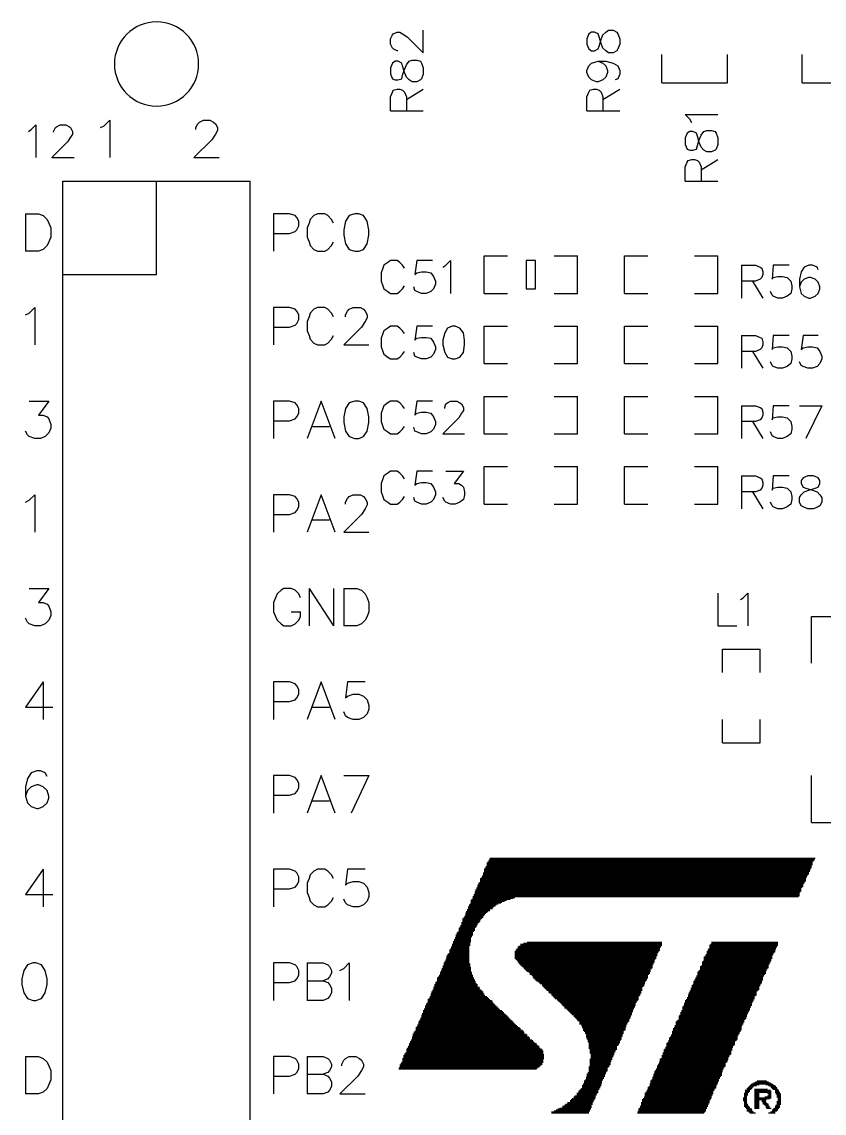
# Model space of a CAD drawing. Extents: x 38.11 to 42.78, y 50.2 to 57.
# Drawn here: x 38.856 to 39.714, y 54.755 to 55.92 of the extents above; entities that cross this region are included whole.
import ezdxf

# ---------------------------------------------------------------- set-up
doc = ezdxf.new("R2010")
doc.units = 0
doc.layers.get('0').update_dxf_attribs({"linetype": 'CONTINUOUS'})
doc.layers.add('gto', color=1, linetype='CONTINUOUS')

# ---------------------------------------------------------------- blocks, each defined once
blk = doc.blocks.new('D92')
blk.add_lwpolyline([(-0.005, -0.015), (0.005, -0.015), (0.005, 0.015), (-0.005, 0.015)], close=True)

msp = doc.modelspace()

# ---------------------------------------------------------------- linework, layer by layer
at = {"layer": 'gto', "color": 1}
msp.add_lwpolyline([(39.045, 55.875), (39.045, 55.875, 1), (38.955, 55.875), (38.955, 55.875), (38.955, 55.875, 1), (39.045, 55.875), (39.045, 55.875)], format="xyb", dxfattribs=at)
for points in [[(39.258, 55.889), (39.257, 55.889), (39.253, 55.891), (39.252, 55.892), (39.25, 55.896), (39.25, 55.902), (39.252, 55.906), (39.253, 55.907), (39.257, 55.909), (39.26, 55.909), (39.263, 55.907), (39.268, 55.904), (39.285, 55.887), (39.285, 55.911)], [(39.46, 55.896), (39.462, 55.891), (39.465, 55.889), (39.468, 55.889), (39.472, 55.891), (39.473, 55.894), (39.475, 55.901), (39.477, 55.906), (39.48, 55.909), (39.483, 55.911), (39.488, 55.911), (39.492, 55.909), (39.493, 55.907), (39.495, 55.902), (39.495, 55.896), (39.493, 55.891), (39.492, 55.889), (39.488, 55.887), (39.483, 55.887), (39.48, 55.889), (39.477, 55.892), (39.475, 55.897), (39.473, 55.904), (39.472, 55.907), (39.468, 55.909), (39.465, 55.909), (39.462, 55.907), (39.46, 55.902), (39.46, 55.896)], [(39.25, 55.864), (39.252, 55.859), (39.255, 55.858), (39.258, 55.858), (39.262, 55.859), (39.263, 55.863), (39.265, 55.869), (39.267, 55.874), (39.27, 55.878), (39.273, 55.879), (39.278, 55.879), (39.282, 55.878), (39.283, 55.876), (39.285, 55.871), (39.285, 55.864), (39.283, 55.859), (39.282, 55.858), (39.278, 55.856), (39.273, 55.856), (39.27, 55.858), (39.267, 55.861), (39.265, 55.866), (39.263, 55.873), (39.262, 55.876), (39.258, 55.878), (39.255, 55.878), (39.252, 55.876), (39.25, 55.871), (39.25, 55.864)], [(39.472, 55.878), (39.477, 55.876), (39.48, 55.873), (39.482, 55.868), (39.482, 55.866), (39.48, 55.861), (39.477, 55.858), (39.472, 55.856), (39.47, 55.856), (39.465, 55.858), (39.462, 55.861), (39.46, 55.866), (39.46, 55.868), (39.462, 55.873), (39.465, 55.876), (39.472, 55.878), (39.48, 55.878), (39.488, 55.876), (39.493, 55.873), (39.495, 55.868), (39.495, 55.864), (39.493, 55.859), (39.49, 55.858)], [(39.54, 55.855), (39.54, 55.885)], [(39.61, 55.855), (39.61, 55.885)], [(39.69, 55.855), (39.69, 55.885)], [(39.54, 55.855), (39.61, 55.855)], [(39.69, 55.855), (39.76, 55.855)], [(39.25, 55.825), (39.25, 55.84), (39.252, 55.845), (39.253, 55.847), (39.257, 55.848), (39.26, 55.848), (39.263, 55.847), (39.265, 55.845), (39.267, 55.84), (39.267, 55.825)], [(39.267, 55.837), (39.285, 55.848)], [(39.46, 55.825), (39.46, 55.84), (39.462, 55.845), (39.463, 55.847), (39.467, 55.848), (39.47, 55.848), (39.473, 55.847), (39.475, 55.845), (39.477, 55.84), (39.477, 55.825)], [(39.477, 55.837), (39.495, 55.848)], [(39.25, 55.825), (39.285, 55.825)], [(39.46, 55.825), (39.495, 55.825)], [(39.572, 55.812), (39.57, 55.816), (39.565, 55.821), (39.6, 55.821)], [(38.863, 55.803), (38.866, 55.805), (38.871, 55.81), (38.871, 55.775)], [(38.89, 55.802), (38.89, 55.803), (38.892, 55.807), (38.893, 55.808), (38.897, 55.81), (38.903, 55.81), (38.907, 55.808), (38.908, 55.807), (38.91, 55.803), (38.91, 55.8), (38.908, 55.797), (38.905, 55.792), (38.888, 55.775), (38.912, 55.775)], [(38.94, 55.807), (38.944, 55.809), (38.95, 55.815), (38.95, 55.775)], [(39.042, 55.805), (39.042, 55.807), (39.044, 55.811), (39.046, 55.813), (39.05, 55.815), (39.057, 55.815), (39.061, 55.813), (39.063, 55.811), (39.065, 55.807), (39.065, 55.804), (39.063, 55.8), (39.059, 55.794), (39.04, 55.775), (39.067, 55.775)], [(39.565, 55.789), (39.567, 55.784), (39.57, 55.783), (39.573, 55.783), (39.577, 55.784), (39.578, 55.788), (39.58, 55.794), (39.582, 55.799), (39.585, 55.803), (39.588, 55.804), (39.593, 55.804), (39.597, 55.803), (39.598, 55.801), (39.6, 55.796), (39.6, 55.789), (39.598, 55.784), (39.597, 55.783), (39.593, 55.781), (39.588, 55.781), (39.585, 55.783), (39.582, 55.786), (39.58, 55.791), (39.578, 55.798), (39.577, 55.801), (39.573, 55.803), (39.57, 55.803), (39.567, 55.801), (39.565, 55.796), (39.565, 55.789)], [(39.565, 55.75), (39.565, 55.765), (39.567, 55.77), (39.568, 55.772), (39.572, 55.773), (39.575, 55.773), (39.578, 55.772), (39.58, 55.77), (39.582, 55.765), (39.582, 55.75)], [(39.582, 55.762), (39.6, 55.773)], [(38.9, 55.65), (39, 55.65), (39, 55.75)], [(38.9, 53.25), (38.9, 55.75), (39.1, 55.75)], [(39.1, 53.25), (39.1, 55.75)], [(39.565, 55.75), (39.6, 55.75)], [(38.86, 55.715), (38.86, 55.675)], [(38.86, 55.715), (38.874, 55.715), (38.879, 55.713), (38.883, 55.709), (38.885, 55.705), (38.887, 55.7), (38.887, 55.69), (38.885, 55.685), (38.883, 55.681), (38.879, 55.677), (38.874, 55.675), (38.86, 55.675)], [(39.125, 55.694), (39.142, 55.694), (39.148, 55.696), (39.15, 55.698), (39.152, 55.702), (39.152, 55.707), (39.15, 55.711), (39.148, 55.713), (39.142, 55.715), (39.125, 55.715), (39.125, 55.675)], [(39.189, 55.705), (39.187, 55.709), (39.183, 55.713), (39.18, 55.715), (39.172, 55.715), (39.168, 55.713), (39.164, 55.709), (39.163, 55.705), (39.161, 55.7), (39.161, 55.69), (39.163, 55.685), (39.164, 55.681), (39.168, 55.677), (39.172, 55.675), (39.18, 55.675), (39.183, 55.677), (39.187, 55.681), (39.189, 55.685)], [(39.212, 55.715), (39.206, 55.713), (39.202, 55.707), (39.2, 55.698), (39.2, 55.692), (39.202, 55.683), (39.206, 55.677), (39.212, 55.675), (39.216, 55.675), (39.221, 55.677), (39.225, 55.683), (39.227, 55.692), (39.227, 55.698), (39.225, 55.707), (39.221, 55.713), (39.216, 55.715), (39.212, 55.715)], [(39.265, 55.657), (39.263, 55.66), (39.26, 55.663), (39.257, 55.665), (39.25, 55.665), (39.247, 55.663), (39.243, 55.66), (39.242, 55.657), (39.24, 55.652), (39.24, 55.643), (39.242, 55.638), (39.243, 55.635), (39.247, 55.632), (39.25, 55.63), (39.257, 55.63), (39.26, 55.632), (39.263, 55.635), (39.265, 55.638)], [(39.295, 55.665), (39.278, 55.665), (39.276, 55.65), (39.278, 55.652), (39.283, 55.653), (39.288, 55.653), (39.293, 55.652), (39.296, 55.648), (39.298, 55.643), (39.298, 55.64), (39.296, 55.635), (39.293, 55.632), (39.288, 55.63), (39.283, 55.63), (39.278, 55.632), (39.276, 55.633), (39.275, 55.637)], [(39.306, 55.658), (39.309, 55.66), (39.314, 55.665), (39.314, 55.63)], [(39.35, 55.67), (39.375, 55.67)], [(39.35, 55.63), (39.35, 55.67)], [(39.425, 55.63), (39.45, 55.63), (39.45, 55.67)], [(39.425, 55.67), (39.45, 55.67)], [(39.5, 55.67), (39.525, 55.67)], [(39.5, 55.63), (39.5, 55.67)], [(39.575, 55.63), (39.6, 55.63), (39.6, 55.67)], [(39.575, 55.67), (39.6, 55.67)], [(39.625, 55.66), (39.625, 55.625)], [(39.625, 55.66), (39.64, 55.66), (39.645, 55.658), (39.647, 55.657), (39.648, 55.653), (39.648, 55.65), (39.647, 55.647), (39.645, 55.645), (39.64, 55.643), (39.625, 55.643)], [(39.676, 55.66), (39.659, 55.66), (39.658, 55.645), (39.659, 55.647), (39.664, 55.648), (39.669, 55.648), (39.674, 55.647), (39.678, 55.643), (39.679, 55.638), (39.679, 55.635), (39.678, 55.63), (39.674, 55.627), (39.669, 55.625), (39.664, 55.625), (39.659, 55.627), (39.658, 55.628), (39.656, 55.632)], [(39.707, 55.655), (39.706, 55.658), (39.701, 55.66), (39.697, 55.66), (39.692, 55.658), (39.689, 55.653), (39.687, 55.645), (39.687, 55.637), (39.689, 55.63), (39.692, 55.627), (39.697, 55.625), (39.699, 55.625), (39.704, 55.627), (39.707, 55.63), (39.709, 55.635), (39.709, 55.637), (39.707, 55.642), (39.704, 55.645), (39.699, 55.647), (39.697, 55.647), (39.692, 55.645), (39.689, 55.642), (39.687, 55.637)], [(39.637, 55.643), (39.648, 55.625)], [(39.35, 55.63), (39.375, 55.63)], [(39.5, 55.63), (39.525, 55.63)], [(38.86, 55.607), (38.864, 55.609), (38.87, 55.615), (38.87, 55.575)], [(39.125, 55.594), (39.142, 55.594), (39.148, 55.596), (39.15, 55.598), (39.152, 55.602), (39.152, 55.607), (39.15, 55.611), (39.148, 55.613), (39.142, 55.615), (39.125, 55.615), (39.125, 55.575)], [(39.189, 55.605), (39.187, 55.609), (39.183, 55.613), (39.18, 55.615), (39.172, 55.615), (39.168, 55.613), (39.164, 55.609), (39.163, 55.605), (39.161, 55.6), (39.161, 55.59), (39.163, 55.585), (39.164, 55.581), (39.168, 55.577), (39.172, 55.575), (39.18, 55.575), (39.183, 55.577), (39.187, 55.581), (39.189, 55.585)], [(39.202, 55.605), (39.202, 55.607), (39.204, 55.611), (39.206, 55.613), (39.21, 55.615), (39.218, 55.615), (39.221, 55.613), (39.223, 55.611), (39.225, 55.607), (39.225, 55.604), (39.223, 55.6), (39.219, 55.594), (39.2, 55.575), (39.227, 55.575)], [(39.265, 55.587), (39.263, 55.59), (39.26, 55.593), (39.257, 55.595), (39.25, 55.595), (39.247, 55.593), (39.243, 55.59), (39.242, 55.587), (39.24, 55.582), (39.24, 55.573), (39.242, 55.568), (39.243, 55.565), (39.247, 55.562), (39.25, 55.56), (39.257, 55.56), (39.26, 55.562), (39.263, 55.565), (39.265, 55.568)], [(39.295, 55.595), (39.278, 55.595), (39.276, 55.58), (39.278, 55.582), (39.283, 55.583), (39.288, 55.583), (39.293, 55.582), (39.296, 55.578), (39.298, 55.573), (39.298, 55.57), (39.296, 55.565), (39.293, 55.562), (39.288, 55.56), (39.283, 55.56), (39.278, 55.562), (39.276, 55.563), (39.275, 55.567)], [(39.316, 55.595), (39.311, 55.593), (39.308, 55.588), (39.306, 55.58), (39.306, 55.575), (39.308, 55.567), (39.311, 55.562), (39.316, 55.56), (39.319, 55.56), (39.324, 55.562), (39.328, 55.567), (39.329, 55.575), (39.329, 55.58), (39.328, 55.588), (39.324, 55.593), (39.319, 55.595), (39.316, 55.595)], [(39.35, 55.555), (39.35, 55.595), (39.375, 55.595)], [(39.425, 55.595), (39.45, 55.595)], [(39.45, 55.555), (39.45, 55.595)], [(39.5, 55.555), (39.5, 55.595), (39.525, 55.595)], [(39.575, 55.595), (39.6, 55.595)], [(39.6, 55.555), (39.6, 55.595)], [(39.625, 55.585), (39.625, 55.55)], [(39.625, 55.585), (39.64, 55.585), (39.645, 55.583), (39.647, 55.582), (39.648, 55.578), (39.648, 55.575), (39.647, 55.572), (39.645, 55.57), (39.64, 55.568), (39.625, 55.568)], [(39.676, 55.585), (39.659, 55.585), (39.658, 55.57), (39.659, 55.572), (39.664, 55.573), (39.669, 55.573), (39.674, 55.572), (39.678, 55.568), (39.679, 55.563), (39.679, 55.56), (39.678, 55.555), (39.674, 55.552), (39.669, 55.55), (39.664, 55.55), (39.659, 55.552), (39.658, 55.553), (39.656, 55.557)], [(39.707, 55.585), (39.691, 55.585), (39.689, 55.57), (39.691, 55.572), (39.696, 55.573), (39.701, 55.573), (39.706, 55.572), (39.709, 55.568), (39.711, 55.563), (39.711, 55.56), (39.709, 55.555), (39.706, 55.552), (39.701, 55.55), (39.696, 55.55), (39.691, 55.552), (39.689, 55.553), (39.687, 55.557)], [(39.637, 55.568), (39.648, 55.55)], [(39.35, 55.555), (39.375, 55.555)], [(39.425, 55.555), (39.45, 55.555)], [(39.5, 55.555), (39.525, 55.555)], [(39.575, 55.555), (39.6, 55.555)], [(38.864, 55.515), (38.885, 55.515), (38.874, 55.5), (38.879, 55.5), (38.883, 55.498), (38.885, 55.496), (38.887, 55.49), (38.887, 55.486), (38.885, 55.481), (38.881, 55.477), (38.876, 55.475), (38.87, 55.475), (38.864, 55.477), (38.862, 55.479), (38.86, 55.483)], [(39.125, 55.494), (39.142, 55.494), (39.148, 55.496), (39.15, 55.498), (39.152, 55.502), (39.152, 55.507), (39.15, 55.511), (39.148, 55.513), (39.142, 55.515), (39.125, 55.515), (39.125, 55.475)], [(39.191, 55.475), (39.176, 55.515), (39.161, 55.475)], [(39.212, 55.515), (39.206, 55.513), (39.202, 55.507), (39.2, 55.498), (39.2, 55.492), (39.202, 55.483), (39.206, 55.477), (39.212, 55.475), (39.216, 55.475), (39.221, 55.477), (39.225, 55.483), (39.227, 55.492), (39.227, 55.498), (39.225, 55.507), (39.221, 55.513), (39.216, 55.515), (39.212, 55.515)], [(39.265, 55.507), (39.263, 55.51), (39.26, 55.513), (39.257, 55.515), (39.25, 55.515), (39.247, 55.513), (39.243, 55.51), (39.242, 55.507), (39.24, 55.502), (39.24, 55.493), (39.242, 55.488), (39.243, 55.485), (39.247, 55.482), (39.25, 55.48), (39.257, 55.48), (39.26, 55.482), (39.263, 55.485), (39.265, 55.488)], [(39.295, 55.515), (39.278, 55.515), (39.276, 55.5), (39.278, 55.502), (39.283, 55.503), (39.288, 55.503), (39.293, 55.502), (39.296, 55.498), (39.298, 55.493), (39.298, 55.49), (39.296, 55.485), (39.293, 55.482), (39.288, 55.48), (39.283, 55.48), (39.278, 55.482), (39.276, 55.483), (39.275, 55.487)], [(39.308, 55.507), (39.308, 55.508), (39.309, 55.512), (39.311, 55.513), (39.314, 55.515), (39.321, 55.515), (39.324, 55.513), (39.326, 55.512), (39.328, 55.508), (39.328, 55.505), (39.326, 55.502), (39.323, 55.497), (39.306, 55.48), (39.329, 55.48)], [(39.35, 55.52), (39.375, 55.52)], [(39.35, 55.48), (39.35, 55.52)], [(39.425, 55.48), (39.45, 55.48), (39.45, 55.52)], [(39.425, 55.52), (39.45, 55.52)], [(39.5, 55.48), (39.5, 55.52), (39.525, 55.52)], [(39.575, 55.52), (39.6, 55.52)], [(39.6, 55.48), (39.6, 55.52)], [(39.625, 55.51), (39.625, 55.475)], [(39.625, 55.51), (39.64, 55.51), (39.645, 55.508), (39.647, 55.507), (39.648, 55.503), (39.648, 55.5), (39.647, 55.497), (39.645, 55.495), (39.64, 55.493), (39.625, 55.493)], [(39.676, 55.51), (39.659, 55.51), (39.658, 55.495), (39.659, 55.497), (39.664, 55.498), (39.669, 55.498), (39.674, 55.497), (39.678, 55.493), (39.679, 55.488), (39.679, 55.485), (39.678, 55.48), (39.674, 55.477), (39.669, 55.475), (39.664, 55.475), (39.659, 55.477), (39.658, 55.478), (39.656, 55.482)], [(39.687, 55.51), (39.711, 55.51)], [(39.711, 55.51), (39.694, 55.475)], [(39.637, 55.493), (39.648, 55.475)], [(39.166, 55.488), (39.185, 55.488)], [(39.35, 55.48), (39.375, 55.48)], [(39.5, 55.48), (39.525, 55.48)], [(39.575, 55.48), (39.6, 55.48)], [(39.35, 55.445), (39.375, 55.445)], [(39.35, 55.405), (39.35, 55.445)], [(39.425, 55.405), (39.45, 55.405), (39.45, 55.445)], [(39.425, 55.445), (39.45, 55.445)], [(39.5, 55.445), (39.525, 55.445)], [(39.5, 55.405), (39.5, 55.445)], [(39.575, 55.405), (39.6, 55.405), (39.6, 55.445)], [(39.575, 55.445), (39.6, 55.445)], [(39.265, 55.432), (39.263, 55.435), (39.26, 55.438), (39.257, 55.44), (39.25, 55.44), (39.247, 55.438), (39.243, 55.435), (39.242, 55.432), (39.24, 55.427), (39.24, 55.418), (39.242, 55.413), (39.243, 55.41), (39.247, 55.407), (39.25, 55.405), (39.257, 55.405), (39.26, 55.407), (39.263, 55.41), (39.265, 55.413)], [(39.295, 55.44), (39.278, 55.44), (39.276, 55.425), (39.278, 55.427), (39.283, 55.428), (39.288, 55.428), (39.293, 55.427), (39.296, 55.423), (39.298, 55.418), (39.298, 55.415), (39.296, 55.41), (39.293, 55.407), (39.288, 55.405), (39.283, 55.405), (39.278, 55.407), (39.276, 55.408), (39.275, 55.412)], [(39.309, 55.44), (39.328, 55.44), (39.318, 55.427), (39.323, 55.427), (39.326, 55.425), (39.328, 55.423), (39.329, 55.418), (39.329, 55.415), (39.328, 55.41), (39.324, 55.407), (39.319, 55.405), (39.314, 55.405), (39.309, 55.407), (39.308, 55.408), (39.306, 55.412)], [(39.625, 55.435), (39.625, 55.4)], [(39.625, 55.435), (39.64, 55.435), (39.645, 55.433), (39.647, 55.432), (39.648, 55.428), (39.648, 55.425), (39.647, 55.422), (39.645, 55.42), (39.64, 55.418), (39.625, 55.418)], [(39.676, 55.435), (39.659, 55.435), (39.658, 55.42), (39.659, 55.422), (39.664, 55.423), (39.669, 55.423), (39.674, 55.422), (39.678, 55.418), (39.679, 55.413), (39.679, 55.41), (39.678, 55.405), (39.674, 55.402), (39.669, 55.4), (39.664, 55.4), (39.659, 55.402), (39.658, 55.403), (39.656, 55.407)], [(39.696, 55.435), (39.691, 55.433), (39.689, 55.43), (39.689, 55.427), (39.691, 55.423), (39.694, 55.422), (39.701, 55.42), (39.706, 55.418), (39.709, 55.415), (39.711, 55.412), (39.711, 55.407), (39.709, 55.403), (39.707, 55.402), (39.702, 55.4), (39.696, 55.4), (39.691, 55.402), (39.689, 55.403), (39.687, 55.407), (39.687, 55.412), (39.689, 55.415), (39.692, 55.418), (39.697, 55.42), (39.704, 55.422), (39.707, 55.423), (39.709, 55.427), (39.709, 55.43), (39.707, 55.433), (39.702, 55.435), (39.696, 55.435)], [(38.86, 55.407), (38.864, 55.409), (38.87, 55.415), (38.87, 55.375)], [(39.125, 55.394), (39.142, 55.394), (39.148, 55.396), (39.15, 55.398), (39.152, 55.402), (39.152, 55.407), (39.15, 55.411), (39.148, 55.413), (39.142, 55.415), (39.125, 55.415), (39.125, 55.375)], [(39.191, 55.375), (39.176, 55.415), (39.161, 55.375)], [(39.202, 55.405), (39.202, 55.407), (39.204, 55.411), (39.206, 55.413), (39.21, 55.415), (39.218, 55.415), (39.221, 55.413), (39.223, 55.411), (39.225, 55.407), (39.225, 55.404), (39.223, 55.4), (39.219, 55.394), (39.2, 55.375), (39.227, 55.375)], [(39.637, 55.418), (39.648, 55.4)], [(39.35, 55.405), (39.375, 55.405)], [(39.5, 55.405), (39.525, 55.405)], [(39.166, 55.388), (39.185, 55.388)], [(38.864, 55.315), (38.885, 55.315), (38.874, 55.3), (38.879, 55.3), (38.883, 55.298), (38.885, 55.296), (38.887, 55.29), (38.887, 55.286), (38.885, 55.281), (38.881, 55.277), (38.876, 55.275), (38.87, 55.275), (38.864, 55.277), (38.862, 55.279), (38.86, 55.283)], [(39.154, 55.305), (39.152, 55.309), (39.148, 55.313), (39.144, 55.315), (39.136, 55.315), (39.133, 55.313), (39.129, 55.309), (39.127, 55.305), (39.125, 55.3), (39.125, 55.29), (39.127, 55.285), (39.129, 55.281), (39.133, 55.277), (39.136, 55.275), (39.144, 55.275), (39.148, 55.277), (39.152, 55.281), (39.154, 55.285), (39.154, 55.29)], [(39.163, 55.315), (39.163, 55.275)], [(39.163, 55.315), (39.189, 55.275)], [(39.189, 55.315), (39.189, 55.275)], [(39.2, 55.315), (39.2, 55.275)], [(39.2, 55.315), (39.214, 55.315), (39.219, 55.313), (39.223, 55.309), (39.225, 55.305), (39.227, 55.3), (39.227, 55.29), (39.225, 55.285), (39.223, 55.281), (39.219, 55.277), (39.214, 55.275), (39.2, 55.275)], [(39.6, 55.31), (39.6, 55.275), (39.62, 55.275)], [(39.624, 55.303), (39.627, 55.305), (39.632, 55.31), (39.632, 55.275)], [(39.144, 55.29), (39.154, 55.29)], [(39.7, 55.285), (39.85, 55.285)], [(39.7, 55.235), (39.7, 55.285)], [(39.605, 55.25), (39.645, 55.25)], [(39.605, 55.225), (39.605, 55.25)], [(39.645, 55.225), (39.645, 55.25)], [(38.879, 55.215), (38.86, 55.188), (38.889, 55.188)], [(38.879, 55.215), (38.879, 55.175)], [(39.125, 55.194), (39.142, 55.194), (39.148, 55.196), (39.15, 55.198), (39.152, 55.202), (39.152, 55.207), (39.15, 55.211), (39.148, 55.213), (39.142, 55.215), (39.125, 55.215), (39.125, 55.175)], [(39.191, 55.175), (39.176, 55.215), (39.161, 55.175)], [(39.223, 55.215), (39.204, 55.215), (39.202, 55.198), (39.204, 55.2), (39.21, 55.202), (39.216, 55.202), (39.221, 55.2), (39.225, 55.196), (39.227, 55.19), (39.227, 55.186), (39.225, 55.181), (39.221, 55.177), (39.216, 55.175), (39.21, 55.175), (39.204, 55.177), (39.202, 55.179), (39.2, 55.183)], [(39.166, 55.188), (39.185, 55.188)], [(39.605, 55.15), (39.605, 55.175)], [(39.605, 55.15), (39.645, 55.15), (39.645, 55.175)], [(38.883, 55.114), (38.881, 55.118), (38.876, 55.12), (38.872, 55.12), (38.866, 55.118), (38.862, 55.112), (38.86, 55.103), (38.86, 55.093), (38.862, 55.086), (38.866, 55.082), (38.872, 55.08), (38.874, 55.08), (38.879, 55.082), (38.883, 55.086), (38.885, 55.091), (38.885, 55.093), (38.883, 55.099), (38.879, 55.103), (38.874, 55.105), (38.872, 55.105), (38.866, 55.103), (38.862, 55.099), (38.86, 55.093)], [(39.125, 55.094), (39.142, 55.094), (39.148, 55.096), (39.15, 55.098), (39.152, 55.102), (39.152, 55.107), (39.15, 55.111), (39.148, 55.113), (39.142, 55.115), (39.125, 55.115), (39.125, 55.075)], [(39.191, 55.075), (39.176, 55.115), (39.161, 55.075)], [(39.2, 55.115), (39.227, 55.115)], [(39.227, 55.115), (39.208, 55.075)], [(39.7, 55.065), (39.7, 55.115)], [(39.166, 55.088), (39.185, 55.088)], [(39.7, 55.065), (39.7, 55.075)], [(39.7, 55.065), (39.725, 55.065)], [(39.355, 55.025), (39.703, 55.025)], [(39.355, 55.024), (39.702, 55.024)], [(39.356, 55.027), (39.704, 55.027)], [(39.356, 55.026), (39.703, 55.026)], [(38.879, 55.015), (38.86, 54.988), (38.889, 54.988)], [(38.879, 55.015), (38.879, 54.975)], [(39.125, 54.994), (39.142, 54.994), (39.148, 54.996), (39.15, 54.998), (39.152, 55.002), (39.152, 55.007), (39.15, 55.011), (39.148, 55.013), (39.142, 55.015), (39.125, 55.015), (39.125, 54.975)], [(39.189, 55.005), (39.187, 55.009), (39.183, 55.013), (39.18, 55.015), (39.172, 55.015), (39.168, 55.013), (39.164, 55.009), (39.163, 55.005), (39.161, 55), (39.161, 54.99), (39.163, 54.985), (39.164, 54.981), (39.168, 54.977), (39.172, 54.975), (39.18, 54.975), (39.183, 54.977), (39.187, 54.981), (39.189, 54.985)], [(39.223, 55.015), (39.204, 55.015), (39.202, 54.998), (39.204, 55), (39.21, 55.002), (39.216, 55.002), (39.221, 55), (39.225, 54.996), (39.227, 54.99), (39.227, 54.986), (39.225, 54.981), (39.221, 54.977), (39.216, 54.975), (39.21, 54.975), (39.204, 54.977), (39.202, 54.979), (39.2, 54.983)], [(39.35, 55.015), (39.699, 55.015)], [(39.35, 55.014), (39.698, 55.014)], [(39.35, 55.013), (39.698, 55.013)], [(39.35, 55.012), (39.697, 55.012)], [(39.351, 55.016), (39.699, 55.016)], [(39.352, 55.018), (39.7, 55.018)], [(39.352, 55.017), (39.7, 55.017)], [(39.353, 55.022), (39.701, 55.022)], [(39.353, 55.021), (39.701, 55.021)], [(39.353, 55.02), (39.701, 55.02)], [(39.353, 55.019), (39.7, 55.019)], [(39.354, 55.023), (39.701, 55.023)], [(39.344, 55), (39.692, 55)], [(39.345, 55.001), (39.692, 55.001)], [(39.346, 55.005), (39.694, 55.005)], [(39.346, 55.004), (39.694, 55.004)], [(39.346, 55.003), (39.694, 55.003)], [(39.346, 55.002), (39.693, 55.002)], [(39.347, 55.006), (39.694, 55.006)], [(39.348, 55.008), (39.695, 55.008)], [(39.348, 55.007), (39.695, 55.007)], [(39.349, 55.011), (39.697, 55.011)], [(39.349, 55.01), (39.697, 55.01)], [(39.349, 55.009), (39.696, 55.009)], [(39.34, 54.991), (39.688, 54.991)], [(39.34, 54.99), (39.687, 54.99)], [(39.34, 54.989), (39.687, 54.989)], [(39.341, 54.993), (39.689, 54.993)], [(39.341, 54.992), (39.689, 54.992)], [(39.342, 54.995), (39.689, 54.995)], [(39.342, 54.994), (39.689, 54.994)], [(39.343, 54.998), (39.691, 54.998)], [(39.343, 54.997), (39.691, 54.997)], [(39.343, 54.996), (39.69, 54.996)], [(39.344, 54.999), (39.691, 54.999)], [(39.334, 54.977), (39.363, 54.977)], [(39.335, 54.978), (39.365, 54.978)], [(39.336, 54.982), (39.374, 54.982)], [(39.336, 54.981), (39.372, 54.981)], [(39.336, 54.98), (39.369, 54.98)], [(39.336, 54.979), (39.368, 54.979)], [(39.337, 54.983), (39.378, 54.983)], [(39.338, 54.986), (39.686, 54.986)], [(39.338, 54.985), (39.383, 54.985)], [(39.338, 54.984), (39.381, 54.984)], [(39.339, 54.988), (39.687, 54.988)], [(39.339, 54.987), (39.687, 54.987)], [(39.329, 54.965), (39.349, 54.965)], [(39.33, 54.968), (39.352, 54.968)], [(39.33, 54.967), (39.351, 54.967)], [(39.33, 54.966), (39.35, 54.966)], [(39.331, 54.97), (39.354, 54.97)], [(39.331, 54.969), (39.353, 54.969)], [(39.332, 54.972), (39.356, 54.972)], [(39.332, 54.971), (39.356, 54.971)], [(39.333, 54.975), (39.36, 54.975)], [(39.333, 54.974), (39.359, 54.974)], [(39.333, 54.973), (39.359, 54.973)], [(39.334, 54.976), (39.362, 54.976)], [(39.325, 54.955), (39.342, 54.955)], [(39.325, 54.954), (39.342, 54.954)], [(39.326, 54.958), (39.344, 54.958)], [(39.326, 54.957), (39.343, 54.957)], [(39.326, 54.956), (39.343, 54.956)], [(39.327, 54.962), (39.347, 54.962)], [(39.327, 54.961), (39.346, 54.961)], [(39.327, 54.96), (39.346, 54.96)], [(39.327, 54.959), (39.345, 54.959)], [(39.328, 54.963), (39.348, 54.963)], [(39.329, 54.964), (39.349, 54.964)], [(39.319, 54.942), (39.336, 54.942)], [(39.32, 54.945), (39.338, 54.945)], [(39.32, 54.944), (39.337, 54.944)], [(39.32, 54.943), (39.337, 54.943)], [(39.321, 54.947), (39.338, 54.947)], [(39.321, 54.946), (39.338, 54.946)], [(39.322, 54.948), (39.338, 54.948)], [(39.323, 54.952), (39.34, 54.952)], [(39.323, 54.951), (39.34, 54.951)], [(39.323, 54.95), (39.34, 54.95)], [(39.323, 54.949), (39.339, 54.949)], [(39.324, 54.953), (39.341, 54.953)], [(39.315, 54.932), (39.334, 54.932)], [(39.315, 54.931), (39.334, 54.931)], [(39.316, 54.935), (39.335, 54.935)], [(39.316, 54.934), (39.335, 54.934)], [(39.316, 54.933), (39.334, 54.933)], [(39.317, 54.938), (39.336, 54.938)], [(39.317, 54.937), (39.335, 54.937)], [(39.317, 54.936), (39.335, 54.936)], [(39.318, 54.94), (39.336, 54.94)], [(39.318, 54.939), (39.336, 54.939)], [(39.319, 54.941), (39.336, 54.941)], [(39.386, 54.932), (39.539, 54.932)], [(39.386, 54.931), (39.538, 54.931)], [(39.387, 54.933), (39.539, 54.933)], [(39.389, 54.935), (39.54, 54.935)], [(39.389, 54.934), (39.54, 54.934)], [(39.392, 54.936), (39.54, 54.936)], [(39.396, 54.937), (39.456, 54.937)], [(39.456, 54.937), (39.54, 54.937)], [(39.591, 54.934), (39.664, 54.934)], [(39.591, 54.933), (39.663, 54.933)], [(39.591, 54.932), (39.663, 54.932)], [(39.591, 54.931), (39.662, 54.931)], [(39.592, 54.935), (39.664, 54.935)], [(39.593, 54.937), (39.664, 54.937)], [(39.593, 54.936), (39.664, 54.936)], [(39.309, 54.919), (39.334, 54.919)], [(39.31, 54.922), (39.334, 54.922)], [(39.31, 54.921), (39.334, 54.921)], [(39.31, 54.92), (39.334, 54.92)], [(39.311, 54.924), (39.334, 54.924)], [(39.311, 54.923), (39.334, 54.923)], [(39.312, 54.925), (39.334, 54.925)], [(39.313, 54.929), (39.334, 54.929)], [(39.313, 54.928), (39.334, 54.928)], [(39.313, 54.927), (39.334, 54.927)], [(39.313, 54.926), (39.334, 54.926)], [(39.314, 54.93), (39.334, 54.93)], [(39.383, 54.927), (39.536, 54.927)], [(39.383, 54.926), (39.536, 54.926)], [(39.383, 54.925), (39.535, 54.925)], [(39.383, 54.924), (39.535, 54.924)], [(39.383, 54.923), (39.535, 54.923)], [(39.383, 54.922), (39.534, 54.922)], [(39.383, 54.921), (39.534, 54.921)], [(39.383, 54.92), (39.534, 54.92)], [(39.384, 54.929), (39.538, 54.929)], [(39.384, 54.928), (39.537, 54.928)], [(39.384, 54.919), (39.533, 54.919)], [(39.385, 54.93), (39.538, 54.93)], [(39.585, 54.921), (39.658, 54.921)], [(39.585, 54.92), (39.658, 54.92)], [(39.585, 54.919), (39.657, 54.919)], [(39.586, 54.922), (39.658, 54.922)], [(39.587, 54.924), (39.659, 54.924)], [(39.587, 54.923), (39.658, 54.923)], [(39.588, 54.927), (39.661, 54.927)], [(39.588, 54.926), (39.66, 54.926)], [(39.588, 54.925), (39.659, 54.925)], [(39.589, 54.929), (39.661, 54.929)], [(39.589, 54.928), (39.661, 54.928)], [(39.59, 54.93), (39.662, 54.93)], [(38.868, 54.915), (38.862, 54.913), (38.858, 54.907), (38.856, 54.898), (38.856, 54.892), (38.858, 54.883), (38.862, 54.877), (38.868, 54.875), (38.871, 54.875), (38.877, 54.877), (38.881, 54.883), (38.883, 54.892), (38.883, 54.898), (38.881, 54.907), (38.877, 54.913), (38.871, 54.915), (38.868, 54.915)], [(39.125, 54.894), (39.142, 54.894), (39.148, 54.896), (39.15, 54.898), (39.152, 54.902), (39.152, 54.907), (39.15, 54.911), (39.148, 54.913), (39.142, 54.915), (39.125, 54.915), (39.125, 54.875)], [(39.161, 54.915), (39.161, 54.875)], [(39.161, 54.915), (39.178, 54.915), (39.183, 54.913), (39.185, 54.911), (39.187, 54.907), (39.187, 54.904), (39.185, 54.9), (39.183, 54.898), (39.178, 54.896)], [(39.196, 54.907), (39.2, 54.909), (39.206, 54.915), (39.206, 54.875)], [(39.304, 54.907), (39.336, 54.907)], [(39.305, 54.909), (39.336, 54.909)], [(39.305, 54.908), (39.336, 54.908)], [(39.306, 54.912), (39.335, 54.912)], [(39.306, 54.911), (39.335, 54.911)], [(39.306, 54.91), (39.336, 54.91)], [(39.307, 54.915), (39.334, 54.915)], [(39.307, 54.914), (39.335, 54.914)], [(39.307, 54.913), (39.335, 54.913)], [(39.308, 54.917), (39.334, 54.917)], [(39.308, 54.916), (39.334, 54.916)], [(39.309, 54.918), (39.334, 54.918)], [(39.385, 54.918), (39.532, 54.918)], [(39.386, 54.917), (39.532, 54.917)], [(39.386, 54.916), (39.532, 54.916)], [(39.387, 54.915), (39.531, 54.915)], [(39.388, 54.914), (39.531, 54.914)], [(39.389, 54.913), (39.53, 54.913)], [(39.39, 54.912), (39.53, 54.912)], [(39.391, 54.911), (39.53, 54.911)], [(39.392, 54.91), (39.53, 54.91)], [(39.393, 54.909), (39.529, 54.909)], [(39.394, 54.908), (39.528, 54.908)], [(39.395, 54.907), (39.528, 54.907)], [(39.58, 54.907), (39.652, 54.907)], [(39.581, 54.911), (39.654, 54.911)], [(39.581, 54.91), (39.654, 54.91)], [(39.581, 54.909), (39.653, 54.909)], [(39.581, 54.908), (39.652, 54.908)], [(39.582, 54.912), (39.654, 54.912)], [(39.583, 54.916), (39.656, 54.916)], [(39.583, 54.915), (39.655, 54.915)], [(39.583, 54.914), (39.655, 54.914)], [(39.583, 54.913), (39.654, 54.913)], [(39.584, 54.917), (39.656, 54.917)], [(39.585, 54.918), (39.657, 54.918)], [(39.161, 54.896), (39.178, 54.896), (39.183, 54.894), (39.185, 54.892), (39.187, 54.888), (39.187, 54.883), (39.185, 54.879), (39.183, 54.877), (39.178, 54.875), (39.161, 54.875)], [(39.3, 54.899), (39.339, 54.899)], [(39.3, 54.898), (39.339, 54.898)], [(39.3, 54.897), (39.34, 54.897)], [(39.3, 54.896), (39.34, 54.896)], [(39.301, 54.9), (39.338, 54.9)], [(39.302, 54.902), (39.338, 54.902)], [(39.302, 54.901), (39.338, 54.901)], [(39.303, 54.905), (39.337, 54.905)], [(39.303, 54.904), (39.337, 54.904)], [(39.303, 54.903), (39.337, 54.903)], [(39.304, 54.906), (39.336, 54.906)], [(39.396, 54.906), (39.528, 54.906)], [(39.398, 54.905), (39.527, 54.905)], [(39.399, 54.904), (39.527, 54.904)], [(39.399, 54.903), (39.526, 54.903)], [(39.401, 54.902), (39.525, 54.902)], [(39.402, 54.901), (39.525, 54.901)], [(39.402, 54.9), (39.525, 54.9)], [(39.403, 54.899), (39.525, 54.899)], [(39.404, 54.898), (39.524, 54.898)], [(39.405, 54.897), (39.524, 54.897)], [(39.406, 54.896), (39.523, 54.896)], [(39.575, 54.897), (39.648, 54.897)], [(39.575, 54.896), (39.647, 54.896)], [(39.576, 54.899), (39.648, 54.899)], [(39.576, 54.898), (39.648, 54.898)], [(39.577, 54.901), (39.649, 54.901)], [(39.577, 54.9), (39.648, 54.9)], [(39.578, 54.905), (39.651, 54.905)], [(39.578, 54.904), (39.651, 54.904)], [(39.578, 54.903), (39.65, 54.903)], [(39.578, 54.902), (39.649, 54.902)], [(39.579, 54.906), (39.651, 54.906)], [(39.294, 54.884), (39.349, 54.884)], [(39.295, 54.886), (39.347, 54.886)], [(39.295, 54.885), (39.348, 54.885)], [(39.296, 54.889), (39.345, 54.889)], [(39.296, 54.888), (39.345, 54.888)], [(39.296, 54.887), (39.346, 54.887)], [(39.297, 54.892), (39.343, 54.892)], [(39.297, 54.891), (39.343, 54.891)], [(39.297, 54.89), (39.343, 54.89)], [(39.298, 54.894), (39.341, 54.894)], [(39.298, 54.893), (39.342, 54.893)], [(39.299, 54.895), (39.341, 54.895)], [(39.408, 54.895), (39.522, 54.895)], [(39.409, 54.894), (39.522, 54.894)], [(39.41, 54.893), (39.522, 54.893)], [(39.412, 54.892), (39.521, 54.892)], [(39.412, 54.891), (39.521, 54.891)], [(39.413, 54.89), (39.52, 54.89)], [(39.414, 54.889), (39.519, 54.889)], [(39.415, 54.888), (39.519, 54.888)], [(39.416, 54.887), (39.519, 54.887)], [(39.417, 54.886), (39.519, 54.886)], [(39.419, 54.885), (39.518, 54.885)], [(39.419, 54.884), (39.518, 54.884)], [(39.57, 54.885), (39.642, 54.885)], [(39.57, 54.884), (39.641, 54.884)], [(39.571, 54.888), (39.644, 54.888)], [(39.571, 54.887), (39.644, 54.887)], [(39.571, 54.886), (39.643, 54.886)], [(39.572, 54.891), (39.645, 54.891)], [(39.572, 54.89), (39.644, 54.89)], [(39.572, 54.889), (39.644, 54.889)], [(39.573, 54.892), (39.645, 54.892)], [(39.574, 54.895), (39.647, 54.895)], [(39.574, 54.894), (39.647, 54.894)], [(39.574, 54.893), (39.646, 54.893)], [(39.289, 54.872), (39.36, 54.872)], [(39.29, 54.876), (39.356, 54.876)], [(39.29, 54.875), (39.358, 54.875)], [(39.29, 54.874), (39.359, 54.874)], [(39.29, 54.873), (39.359, 54.873)], [(39.291, 54.877), (39.355, 54.877)], [(39.292, 54.879), (39.353, 54.879)], [(39.292, 54.878), (39.354, 54.878)], [(39.293, 54.882), (39.35, 54.882)], [(39.293, 54.881), (39.35, 54.881)], [(39.293, 54.88), (39.351, 54.88)], [(39.294, 54.883), (39.349, 54.883)], [(39.42, 54.883), (39.518, 54.883)], [(39.422, 54.882), (39.517, 54.882)], [(39.422, 54.881), (39.517, 54.881)], [(39.423, 54.88), (39.516, 54.88)], [(39.424, 54.879), (39.515, 54.879)], [(39.425, 54.878), (39.515, 54.878)], [(39.426, 54.877), (39.515, 54.877)], [(39.428, 54.876), (39.515, 54.876)], [(39.429, 54.875), (39.514, 54.875)], [(39.43, 54.874), (39.513, 54.874)], [(39.431, 54.873), (39.513, 54.873)], [(39.432, 54.872), (39.512, 54.872)], [(39.564, 54.872), (39.636, 54.872)], [(39.565, 54.875), (39.638, 54.875)], [(39.565, 54.874), (39.637, 54.874)], [(39.565, 54.873), (39.637, 54.873)], [(39.566, 54.876), (39.638, 54.876)], [(39.567, 54.878), (39.639, 54.878)], [(39.567, 54.877), (39.639, 54.877)], [(39.568, 54.881), (39.641, 54.881)], [(39.568, 54.88), (39.64, 54.88)], [(39.568, 54.879), (39.639, 54.879)], [(39.569, 54.883), (39.641, 54.883)], [(39.569, 54.882), (39.641, 54.882)], [(39.284, 54.861), (39.372, 54.861)], [(39.285, 54.864), (39.369, 54.864)], [(39.285, 54.863), (39.37, 54.863)], [(39.285, 54.862), (39.371, 54.862)], [(39.286, 54.866), (39.366, 54.866)], [(39.286, 54.865), (39.367, 54.865)], [(39.287, 54.869), (39.363, 54.869)], [(39.287, 54.868), (39.364, 54.868)], [(39.287, 54.867), (39.365, 54.867)], [(39.288, 54.871), (39.361, 54.871)], [(39.288, 54.87), (39.362, 54.87)], [(39.433, 54.871), (39.512, 54.871)], [(39.434, 54.87), (39.512, 54.87)], [(39.435, 54.869), (39.511, 54.869)], [(39.436, 54.868), (39.511, 54.868)], [(39.436, 54.867), (39.51, 54.867)], [(39.438, 54.866), (39.51, 54.866)], [(39.439, 54.865), (39.509, 54.865)], [(39.44, 54.864), (39.509, 54.864)], [(39.441, 54.863), (39.509, 54.863)], [(39.442, 54.862), (39.508, 54.862)], [(39.443, 54.861), (39.508, 54.861)], [(39.56, 54.862), (39.632, 54.862)], [(39.56, 54.861), (39.632, 54.861)], [(39.561, 54.864), (39.633, 54.864)], [(39.561, 54.863), (39.633, 54.863)], [(39.562, 54.868), (39.635, 54.868)], [(39.562, 54.867), (39.634, 54.867)], [(39.562, 54.866), (39.634, 54.866)], [(39.562, 54.865), (39.634, 54.865)], [(39.563, 54.869), (39.635, 54.869)], [(39.564, 54.871), (39.636, 54.871)], [(39.564, 54.87), (39.636, 54.87)], [(39.279, 54.849), (39.384, 54.849)], [(39.28, 54.852), (39.381, 54.852)], [(39.28, 54.851), (39.382, 54.851)], [(39.28, 54.85), (39.383, 54.85)], [(39.281, 54.854), (39.379, 54.854)], [(39.281, 54.853), (39.38, 54.853)], [(39.282, 54.856), (39.377, 54.856)], [(39.282, 54.855), (39.378, 54.855)], [(39.283, 54.859), (39.374, 54.859)], [(39.283, 54.858), (39.375, 54.858)], [(39.283, 54.857), (39.376, 54.857)], [(39.284, 54.86), (39.373, 54.86)], [(39.444, 54.86), (39.508, 54.86)], [(39.446, 54.859), (39.507, 54.859)], [(39.446, 54.858), (39.507, 54.858)], [(39.447, 54.857), (39.506, 54.857)], [(39.448, 54.856), (39.506, 54.856)], [(39.449, 54.855), (39.505, 54.855)], [(39.45, 54.854), (39.505, 54.854)], [(39.451, 54.853), (39.505, 54.853)], [(39.452, 54.852), (39.504, 54.852)], [(39.452, 54.851), (39.503, 54.851)], [(39.452, 54.85), (39.503, 54.85)], [(39.454, 54.849), (39.502, 54.849)], [(39.555, 54.852), (39.628, 54.852)], [(39.555, 54.851), (39.627, 54.851)], [(39.555, 54.85), (39.627, 54.85)], [(39.555, 54.849), (39.626, 54.849)], [(39.556, 54.853), (39.628, 54.853)], [(39.557, 54.854), (39.628, 54.854)], [(39.558, 54.858), (39.631, 54.858)], [(39.558, 54.857), (39.63, 54.857)], [(39.558, 54.856), (39.63, 54.856)], [(39.558, 54.855), (39.629, 54.855)], [(39.559, 54.859), (39.631, 54.859)], [(39.56, 54.86), (39.631, 54.86)], [(39.274, 54.839), (39.395, 54.839)], [(39.274, 54.838), (39.396, 54.838)], [(39.274, 54.837), (39.396, 54.837)], [(39.275, 54.841), (39.393, 54.841)], [(39.275, 54.84), (39.393, 54.84)], [(39.276, 54.842), (39.392, 54.842)], [(39.277, 54.846), (39.388, 54.846)], [(39.277, 54.845), (39.389, 54.845)], [(39.277, 54.844), (39.389, 54.844)], [(39.277, 54.843), (39.391, 54.843)], [(39.278, 54.847), (39.386, 54.847)], [(39.279, 54.848), (39.385, 54.848)], [(39.454, 54.848), (39.502, 54.848)], [(39.455, 54.847), (39.502, 54.847)], [(39.455, 54.846), (39.501, 54.846)], [(39.456, 54.845), (39.501, 54.845)], [(39.456, 54.844), (39.501, 54.844)], [(39.456, 54.843), (39.5, 54.843)], [(39.457, 54.842), (39.499, 54.842)], [(39.458, 54.841), (39.499, 54.841)], [(39.458, 54.84), (39.499, 54.84)], [(39.459, 54.839), (39.498, 54.839)], [(39.459, 54.838), (39.498, 54.838)], [(39.459, 54.837), (39.498, 54.837)], [(39.55, 54.838), (39.622, 54.838)], [(39.55, 54.837), (39.621, 54.837)], [(39.551, 54.842), (39.624, 54.842)], [(39.551, 54.841), (39.623, 54.841)], [(39.551, 54.84), (39.623, 54.84)], [(39.551, 54.839), (39.622, 54.839)], [(39.552, 54.845), (39.625, 54.845)], [(39.552, 54.844), (39.625, 54.844)], [(39.552, 54.843), (39.624, 54.843)], [(39.553, 54.846), (39.625, 54.846)], [(39.554, 54.848), (39.626, 54.848)], [(39.554, 54.847), (39.625, 54.847)], [(39.269, 54.826), (39.409, 54.826)], [(39.27, 54.829), (39.406, 54.829)], [(39.27, 54.828), (39.406, 54.828)], [(39.27, 54.827), (39.407, 54.827)], [(39.271, 54.831), (39.403, 54.831)], [(39.271, 54.83), (39.404, 54.83)], [(39.272, 54.833), (39.401, 54.833)], [(39.272, 54.832), (39.402, 54.832)], [(39.273, 54.836), (39.398, 54.836)], [(39.273, 54.835), (39.399, 54.835)], [(39.273, 54.834), (39.399, 54.834)], [(39.459, 54.836), (39.497, 54.836)], [(39.46, 54.835), (39.497, 54.835)], [(39.46, 54.834), (39.497, 54.834)], [(39.461, 54.833), (39.496, 54.833)], [(39.461, 54.832), (39.495, 54.832)], [(39.461, 54.831), (39.495, 54.831)], [(39.462, 54.83), (39.495, 54.83)], [(39.462, 54.829), (39.494, 54.829)], [(39.462, 54.828), (39.494, 54.828)], [(39.462, 54.827), (39.493, 54.827)], [(39.462, 54.826), (39.492, 54.826)], [(39.545, 54.829), (39.618, 54.829)], [(39.545, 54.828), (39.618, 54.828)], [(39.545, 54.827), (39.617, 54.827)], [(39.545, 54.826), (39.616, 54.826)], [(39.546, 54.83), (39.618, 54.83)], [(39.547, 54.832), (39.619, 54.832)], [(39.547, 54.831), (39.618, 54.831)], [(39.548, 54.835), (39.621, 54.835)], [(39.548, 54.834), (39.621, 54.834)], [(39.548, 54.833), (39.62, 54.833)], [(39.549, 54.836), (39.621, 54.836)], [(38.86, 54.815), (38.86, 54.775)], [(38.86, 54.815), (38.874, 54.815), (38.879, 54.813), (38.883, 54.809), (38.885, 54.805), (38.887, 54.8), (38.887, 54.79), (38.885, 54.785), (38.883, 54.781), (38.879, 54.777), (38.874, 54.775), (38.86, 54.775)], [(39.125, 54.794), (39.142, 54.794), (39.148, 54.796), (39.15, 54.798), (39.152, 54.802), (39.152, 54.807), (39.15, 54.811), (39.148, 54.813), (39.142, 54.815), (39.125, 54.815), (39.125, 54.775)], [(39.161, 54.815), (39.161, 54.775)], [(39.161, 54.815), (39.178, 54.815), (39.183, 54.813), (39.185, 54.811), (39.187, 54.807), (39.187, 54.804), (39.185, 54.8), (39.183, 54.798), (39.178, 54.796)], [(39.198, 54.805), (39.198, 54.807), (39.2, 54.811), (39.202, 54.813), (39.206, 54.815), (39.213, 54.815), (39.217, 54.813), (39.219, 54.811), (39.221, 54.807), (39.221, 54.804), (39.219, 54.8), (39.215, 54.794), (39.196, 54.775), (39.223, 54.775)], [(39.264, 54.816), (39.414, 54.816)], [(39.264, 54.815), (39.414, 54.815)], [(39.264, 54.814), (39.414, 54.814)], [(39.265, 54.818), (39.413, 54.818)], [(39.265, 54.817), (39.414, 54.817)], [(39.266, 54.819), (39.413, 54.819)], [(39.267, 54.823), (39.412, 54.823)], [(39.267, 54.822), (39.412, 54.822)], [(39.267, 54.821), (39.413, 54.821)], [(39.267, 54.82), (39.413, 54.82)], [(39.268, 54.824), (39.41, 54.824)], [(39.269, 54.825), (39.409, 54.825)], [(39.462, 54.825), (39.492, 54.825)], [(39.462, 54.824), (39.492, 54.824)], [(39.463, 54.823), (39.492, 54.823)], [(39.463, 54.822), (39.491, 54.822)], [(39.463, 54.821), (39.49, 54.821)], [(39.463, 54.82), (39.49, 54.82)], [(39.463, 54.819), (39.489, 54.819)], [(39.464, 54.818), (39.489, 54.818)], [(39.464, 54.817), (39.489, 54.817)], [(39.464, 54.816), (39.488, 54.816)], [(39.464, 54.815), (39.488, 54.815)], [(39.464, 54.814), (39.487, 54.814)], [(39.54, 54.816), (39.612, 54.816)], [(39.54, 54.815), (39.612, 54.815)], [(39.54, 54.814), (39.611, 54.814)], [(39.541, 54.819), (39.614, 54.819)], [(39.541, 54.818), (39.614, 54.818)], [(39.541, 54.817), (39.613, 54.817)], [(39.542, 54.822), (39.615, 54.822)], [(39.542, 54.821), (39.614, 54.821)], [(39.542, 54.82), (39.614, 54.82)], [(39.543, 54.823), (39.615, 54.823)], [(39.544, 54.825), (39.616, 54.825)], [(39.544, 54.824), (39.615, 54.824)], [(39.259, 54.803), (39.407, 54.803)], [(39.259, 54.802), (39.406, 54.802)], [(39.26, 54.806), (39.411, 54.806)], [(39.26, 54.805), (39.41, 54.805)], [(39.26, 54.804), (39.409, 54.804)], [(39.261, 54.808), (39.412, 54.808)], [(39.261, 54.807), (39.412, 54.807)], [(39.262, 54.809), (39.413, 54.809)], [(39.263, 54.813), (39.414, 54.813)], [(39.263, 54.812), (39.413, 54.812)], [(39.263, 54.811), (39.413, 54.811)], [(39.263, 54.81), (39.413, 54.81)], [(39.462, 54.804), (39.483, 54.804)], [(39.462, 54.803), (39.482, 54.803)], [(39.462, 54.802), (39.482, 54.802)], [(39.463, 54.812), (39.487, 54.812)], [(39.463, 54.811), (39.486, 54.811)], [(39.463, 54.81), (39.486, 54.81)], [(39.463, 54.809), (39.485, 54.809)], [(39.463, 54.808), (39.485, 54.808)], [(39.463, 54.807), (39.485, 54.807)], [(39.463, 54.806), (39.484, 54.806)], [(39.463, 54.805), (39.484, 54.805)], [(39.464, 54.813), (39.487, 54.813)], [(39.534, 54.802), (39.606, 54.802)], [(39.535, 54.805), (39.608, 54.805)], [(39.535, 54.804), (39.607, 54.804)], [(39.535, 54.803), (39.606, 54.803)], [(39.536, 54.807), (39.608, 54.807)], [(39.536, 54.806), (39.608, 54.806)], [(39.537, 54.809), (39.609, 54.809)], [(39.537, 54.808), (39.608, 54.808)], [(39.538, 54.812), (39.611, 54.812)], [(39.538, 54.811), (39.61, 54.811)], [(39.538, 54.81), (39.61, 54.81)], [(39.539, 54.813), (39.611, 54.813)], [(39.161, 54.796), (39.178, 54.796), (39.183, 54.794), (39.185, 54.792), (39.187, 54.788), (39.187, 54.783), (39.185, 54.779), (39.183, 54.777), (39.178, 54.775), (39.161, 54.775)], [(39.459, 54.793), (39.478, 54.793)], [(39.459, 54.792), (39.478, 54.792)], [(39.459, 54.791), (39.477, 54.791)], [(39.46, 54.796), (39.479, 54.796)], [(39.46, 54.795), (39.479, 54.795)], [(39.46, 54.794), (39.479, 54.794)], [(39.461, 54.798), (39.48, 54.798)], [(39.461, 54.797), (39.48, 54.797)], [(39.462, 54.801), (39.482, 54.801)], [(39.462, 54.8), (39.482, 54.8)], [(39.462, 54.799), (39.481, 54.799)], [(39.53, 54.793), (39.602, 54.793)], [(39.53, 54.792), (39.602, 54.792)], [(39.53, 54.791), (39.601, 54.791)], [(39.531, 54.796), (39.604, 54.796)], [(39.531, 54.795), (39.604, 54.795)], [(39.531, 54.794), (39.603, 54.794)], [(39.532, 54.799), (39.605, 54.799)], [(39.532, 54.798), (39.604, 54.798)], [(39.532, 54.797), (39.604, 54.797)], [(39.533, 54.8), (39.605, 54.8)], [(39.534, 54.801), (39.605, 54.801)], [(39.452, 54.779), (39.472, 54.779)], [(39.453, 54.78), (39.473, 54.78)], [(39.454, 54.781), (39.473, 54.781)], [(39.455, 54.784), (39.475, 54.784)], [(39.455, 54.783), (39.474, 54.783)], [(39.455, 54.782), (39.474, 54.782)], [(39.456, 54.786), (39.475, 54.786)], [(39.456, 54.785), (39.475, 54.785)], [(39.457, 54.789), (39.476, 54.789)], [(39.457, 54.788), (39.476, 54.788)], [(39.457, 54.787), (39.476, 54.787)], [(39.458, 54.79), (39.477, 54.79)], [(39.524, 54.779), (39.596, 54.779)], [(39.525, 54.782), (39.598, 54.782)], [(39.525, 54.781), (39.597, 54.781)], [(39.525, 54.78), (39.596, 54.78)], [(39.526, 54.783), (39.598, 54.783)], [(39.527, 54.786), (39.599, 54.786)], [(39.527, 54.785), (39.599, 54.785)], [(39.527, 54.784), (39.598, 54.784)], [(39.528, 54.789), (39.601, 54.789)], [(39.528, 54.788), (39.6, 54.788)], [(39.528, 54.787), (39.6, 54.787)], [(39.529, 54.79), (39.601, 54.79)], [(39.629, 54.779), (39.634, 54.779)], [(39.631, 54.781), (39.636, 54.781)], [(39.631, 54.78), (39.635, 54.78)], [(39.632, 54.782), (39.637, 54.782)], [(39.633, 54.783), (39.638, 54.783)], [(39.634, 54.784), (39.641, 54.784)], [(39.635, 54.785), (39.644, 54.785)], [(39.636, 54.786), (39.658, 54.786)], [(39.638, 54.787), (39.656, 54.787)], [(39.639, 54.78), (39.653, 54.78)], [(39.639, 54.779), (39.656, 54.779)], [(39.64, 54.788), (39.654, 54.788)], [(39.642, 54.789), (39.652, 54.789)], [(39.651, 54.785), (39.659, 54.785)], [(39.654, 54.784), (39.661, 54.784)], [(39.656, 54.783), (39.662, 54.783)], [(39.657, 54.782), (39.663, 54.782)], [(39.658, 54.781), (39.663, 54.781)], [(39.659, 54.78), (39.664, 54.78)], [(39.661, 54.779), (39.665, 54.779)], [(39.442, 54.768), (39.467, 54.768)], [(39.442, 54.767), (39.467, 54.767)], [(39.443, 54.769), (39.468, 54.769)], [(39.444, 54.77), (39.468, 54.77)], [(39.446, 54.772), (39.469, 54.772)], [(39.446, 54.771), (39.469, 54.771)], [(39.447, 54.773), (39.469, 54.773)], [(39.449, 54.776), (39.471, 54.776)], [(39.449, 54.775), (39.47, 54.775)], [(39.449, 54.774), (39.47, 54.774)], [(39.451, 54.778), (39.472, 54.778)], [(39.451, 54.777), (39.472, 54.777)], [(39.519, 54.769), (39.592, 54.769)], [(39.519, 54.768), (39.591, 54.768)], [(39.519, 54.767), (39.591, 54.767)], [(39.52, 54.77), (39.592, 54.77)], [(39.521, 54.772), (39.593, 54.772)], [(39.521, 54.771), (39.593, 54.771)], [(39.522, 54.776), (39.595, 54.776)], [(39.522, 54.775), (39.594, 54.775)], [(39.522, 54.774), (39.594, 54.774)], [(39.522, 54.773), (39.593, 54.773)], [(39.523, 54.777), (39.595, 54.777)], [(39.524, 54.778), (39.595, 54.778)], [(39.627, 54.771), (39.631, 54.771)], [(39.627, 54.77), (39.631, 54.77)], [(39.627, 54.769), (39.631, 54.769)], [(39.627, 54.768), (39.631, 54.768)], [(39.628, 54.776), (39.632, 54.776)], [(39.628, 54.775), (39.632, 54.775)], [(39.628, 54.774), (39.632, 54.774)], [(39.628, 54.773), (39.631, 54.773)], [(39.628, 54.772), (39.631, 54.772)], [(39.628, 54.767), (39.631, 54.767)], [(39.629, 54.778), (39.634, 54.778)], [(39.629, 54.777), (39.633, 54.777)], [(39.639, 54.778), (39.657, 54.778)], [(39.639, 54.777), (39.657, 54.777)], [(39.639, 54.776), (39.644, 54.776)], [(39.639, 54.775), (39.644, 54.775)], [(39.639, 54.774), (39.644, 54.774)], [(39.639, 54.773), (39.644, 54.773)], [(39.639, 54.772), (39.644, 54.772)], [(39.639, 54.771), (39.657, 54.771)], [(39.639, 54.77), (39.655, 54.77)], [(39.639, 54.769), (39.652, 54.769)], [(39.639, 54.768), (39.644, 54.768)], [(39.639, 54.767), (39.644, 54.767)], [(39.647, 54.768), (39.651, 54.768)], [(39.647, 54.767), (39.651, 54.767)], [(39.65, 54.772), (39.657, 54.772)], [(39.653, 54.776), (39.657, 54.776)], [(39.653, 54.773), (39.657, 54.773)], [(39.654, 54.775), (39.657, 54.775)], [(39.654, 54.774), (39.657, 54.774)], [(39.661, 54.778), (39.665, 54.778)], [(39.661, 54.777), (39.666, 54.777)], [(39.662, 54.776), (39.666, 54.776)], [(39.662, 54.775), (39.667, 54.775)], [(39.663, 54.774), (39.667, 54.774)], [(39.663, 54.773), (39.667, 54.773)], [(39.663, 54.772), (39.667, 54.772)], [(39.663, 54.767), (39.667, 54.767)], [(39.664, 54.771), (39.667, 54.771)], [(39.664, 54.77), (39.667, 54.77)], [(39.664, 54.769), (39.667, 54.769)], [(39.664, 54.768), (39.667, 54.768)], [(39.422, 54.756), (39.462, 54.756)], [(39.425, 54.757), (39.463, 54.757)], [(39.427, 54.758), (39.463, 54.758)], [(39.429, 54.759), (39.464, 54.759)], [(39.431, 54.76), (39.464, 54.76)], [(39.434, 54.762), (39.465, 54.762)], [(39.434, 54.761), (39.465, 54.761)], [(39.436, 54.763), (39.465, 54.763)], [(39.437, 54.764), (39.466, 54.764)], [(39.439, 54.766), (39.466, 54.766)], [(39.439, 54.765), (39.466, 54.765)], [(39.514, 54.756), (39.586, 54.756)], [(39.515, 54.759), (39.587, 54.759)], [(39.515, 54.758), (39.587, 54.758)], [(39.515, 54.757), (39.587, 54.757)], [(39.516, 54.76), (39.588, 54.76)], [(39.517, 54.762), (39.589, 54.762)], [(39.517, 54.761), (39.588, 54.761)], [(39.518, 54.766), (39.591, 54.766)], [(39.518, 54.765), (39.59, 54.765)], [(39.518, 54.764), (39.59, 54.764)], [(39.518, 54.763), (39.589, 54.763)], [(39.628, 54.766), (39.631, 54.766)], [(39.628, 54.765), (39.631, 54.765)], [(39.628, 54.764), (39.632, 54.764)], [(39.628, 54.763), (39.632, 54.763)], [(39.628, 54.762), (39.633, 54.762)], [(39.629, 54.761), (39.634, 54.761)], [(39.63, 54.76), (39.634, 54.76)], [(39.631, 54.759), (39.636, 54.759)], [(39.631, 54.758), (39.636, 54.758)], [(39.631, 54.757), (39.637, 54.757)], [(39.633, 54.756), (39.638, 54.756)], [(39.639, 54.766), (39.644, 54.766)], [(39.639, 54.765), (39.644, 54.765)], [(39.639, 54.764), (39.644, 54.764)], [(39.639, 54.763), (39.644, 54.763)], [(39.639, 54.762), (39.644, 54.762)], [(39.639, 54.761), (39.644, 54.761)], [(39.639, 54.76), (39.644, 54.76)], [(39.648, 54.766), (39.652, 54.766)], [(39.648, 54.765), (39.653, 54.765)], [(39.649, 54.764), (39.654, 54.764)], [(39.65, 54.763), (39.654, 54.763)], [(39.651, 54.762), (39.655, 54.762)], [(39.651, 54.761), (39.655, 54.761)], [(39.652, 54.76), (39.657, 54.76)], [(39.656, 54.756), (39.661, 54.756)], [(39.658, 54.758), (39.664, 54.758)], [(39.658, 54.757), (39.663, 54.757)], [(39.659, 54.759), (39.664, 54.759)], [(39.66, 54.76), (39.665, 54.76)], [(39.661, 54.762), (39.666, 54.762)], [(39.661, 54.761), (39.666, 54.761)], [(39.662, 54.763), (39.666, 54.763)], [(39.663, 54.766), (39.667, 54.766)], [(39.663, 54.765), (39.667, 54.765)], [(39.663, 54.764), (39.667, 54.764)], [(39.422, 54.755), (39.462, 54.755)], [(39.514, 54.755), (39.585, 54.755)], [(39.634, 54.755), (39.64, 54.755)], [(39.654, 54.755), (39.661, 54.755)]]:
    msp.add_lwpolyline(points, dxfattribs=at)

# ---------------------------------------------------------------- block references
at = {"layer": 'gto'}
msp.add_blockref('D92', (39.4, 55.65), dxfattribs=at)

doc.saveas('drawing.dxf')
